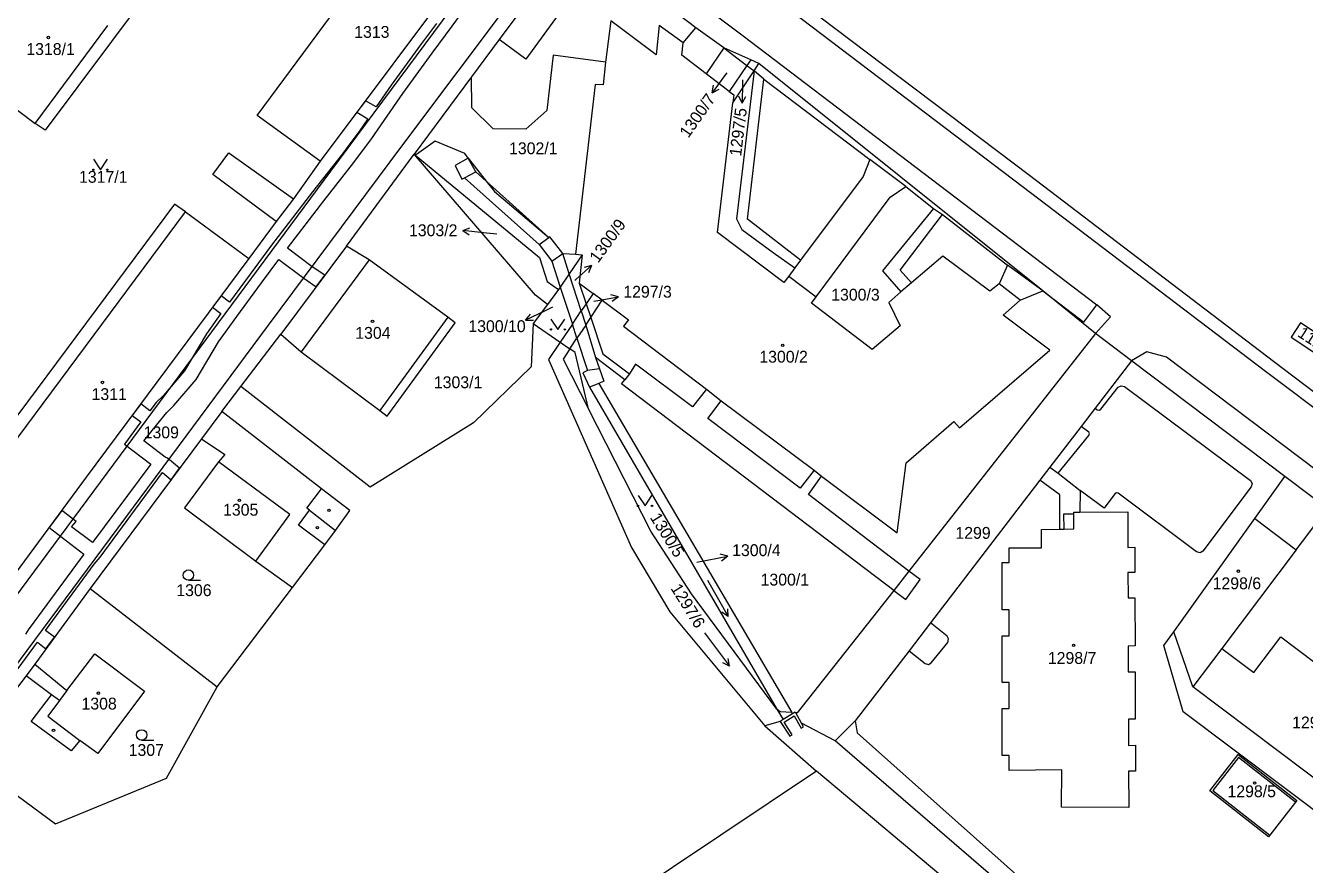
# Model space of a CAD drawing. Extents: x -784124 to -780570, y -980818 to -976926.
# Drawn here: x -781938.7 to -781755.2, y -979070.9 to -978950.4 of the extents above; entities that cross this region are included whole.
import ezdxf
from ezdxf.enums import TextEntityAlignment as Align

# ---------------------------------------------------------------- set-up
doc = ezdxf.new("R2010")
doc.units = 0
doc.header["$LTSCALE"] = 3.138375
doc.header["$MEASUREMENT"] = 0
doc.linetypes.add('0_05', pattern=[0])
doc.linetypes.add('0_051C', pattern=[0])
for name, color, linetype in [('1029', 1, 'CONTINUOUS'), ('18', 1, 'CONTINUOUS'), ('21800', 1, 'CONTINUOUS'), ('21900', 1, 'CONTINUOUS'), ('21950', 1, 'CONTINUOUS'), ('23700', 1, 'CONTINUOUS'), ('304', 1, 'CONTINUOUS'), ('314', 1, 'CONTINUOUS'), ('402', 1, 'CONTINUOUS'), ('404', 1, 'CONTINUOUS'), ('802', 1, 'CONTINUOUS')]:
    doc.layers.add(name, color=color, linetype=linetype)

# ---------------------------------------------------------------- blocks, each defined once
blk = doc.blocks.new('4_02$0')
at = {"layer": '404', "color": 255, "linetype": 'Continuous'}
blk.add_circle((-0.01, 0), 0.175, dxfattribs=at)
blk = doc.blocks.new('1029$1')
at = {"layer": '1029', "color": 6, "linetype": 'Continuous'}
for p, q in [((0, 3), (-0.5, 2)), ((0, 0), (0, 3)), ((0, 3), (0.5, 2))]:
    blk.add_line(p, q, dxfattribs=at)
blk = doc.blocks.new('3_04$3')
at = {"layer": '304', "color": 255, "linetype": 'Continuous'}
blk.add_line((0.01, 0), (1.76, 0), dxfattribs=at)
blk.add_circle((0.01, 0.75), 0.75, dxfattribs=at)
blk = doc.blocks.new('3_14$2')
at = {"layer": '314', "color": 255, "linetype": 'Continuous'}
blk.add_lwpolyline([(-1, 1.5), (0, 0), (1, 1.5)], dxfattribs=at)
for centre in [(-1, 0), (1, 0)]:
    blk.add_circle(centre, 0.1, dxfattribs=at)
blk = doc.blocks.new('8_02$7')
at = {"layer": '802', "color": 255, "linetype": 'Continuous'}
for p, q in [((3.02, -0.01), (2.04, 0.49)), ((-2.98, -0.01), (3.02, -0.01)), ((3.02, -0.01), (2.04, -0.51))]:
    blk.add_line(p, q, dxfattribs=at)

msp = doc.modelspace()

# ---------------------------------------------------------------- linework, layer by layer
at = {"layer": '1029', "color": 255, "linetype": 'Continuous'}
for p, q in [((-781838.14, -978957.19), (-781838.47, -978957.64)), ((-781835.88, -978958.21), (-781835.88, -978958.58)), ((-781871.12, -978980.34), (-781873.05, -978980.16)), ((-781859.94, -978986.95), (-781859.8, -978986.83)), ((-781857.2, -978989.97), (-781856.66, -978989.88)), ((-781863.14, -978990.81), (-781864.31, -978991.38)), ((-781842.44, -979027.42), (-781840.96, -979027.13))]:
    msp.add_line(p, q, dxfattribs=at)
at = {"layer": '21800', "color": 255, "linetype": 'Continuous'}
for p, q in [((-781867.37, -978934.1), (-781894.98, -978971.29)), ((-781884.62, -978967.53), (-781861.37, -978936.54)), ((-781857.06, -978935.83), (-781835.81, -978951.88)), ((-781914.96, -978937.31), (-781935.91, -978965.42)), ((-781858.19, -978943.17), (-781866.98, -978955.25)), ((-781834.5, -978944.06), (-781795.78, -978973.46)), ((-781844.4, -978952.9), (-781842.59, -978950.77)), ((-781866.98, -978955.25), (-781870.8, -978952.45)), ((-781838.56, -978953.64), (-781835.27, -978956.15)), ((-781835.81, -978951.88), (-781785.07, -978990.49)), ((-781863.05, -978954.67), (-781863.95, -978962.59)), ((-781855.53, -978955.67), (-781863.05, -978954.67)), ((-781834.23, -978956.92), (-781836.74, -978978.16)), ((-781835.27, -978956.15), (-781834.23, -978956.92)), ((-781832.83, -978958.14), (-781834.23, -978956.92)), ((-781874.73, -978962.21), (-781874.75, -978957.77)), ((-781835.16, -978978.21), (-781832.83, -978958.14)), ((-781832.83, -978958.14), (-781817.64, -978969.63)), ((-781871.67, -978965.23), (-781874.73, -978962.21)), ((-781863.95, -978962.59), (-781866.98, -978965.28)), ((-781935.91, -978965.42), (-781937.37, -978964.48)), ((-781866.98, -978965.28), (-781871.67, -978965.23)), ((-781903.88, -978993.4), (-781884.62, -978967.53)), ((-781879.99, -978967), (-781882.67, -978968.93)), ((-781875.73, -978968.78), (-781879.99, -978967)), ((-781911.88, -978971.8), (-781909.56, -978968.67)), ((-781909.56, -978968.67), (-781900.32, -978975.29)), ((-781882.67, -978968.93), (-781883, -978968.89)), ((-781875.24, -978969.43), (-781875.73, -978968.78)), ((-781875.24, -978969.43), (-781872.65, -978972.75)), ((-781894.98, -978971.29), (-781942.24, -979035.1)), ((-781902.78, -978978.52), (-781911.88, -978971.8)), ((-781875.78, -978972.26), (-781874.15, -978971.4)), ((-781872.65, -978972.75), (-781871.49, -978974.23)), ((-781812.46, -978973.49), (-781808.52, -978976.67)), ((-781795.78, -978973.46), (-781760.89, -979000.02)), ((-781871.49, -978974.23), (-781863.66, -978980.82)), ((-781917.38, -978976.05), (-781955.25, -979026.98)), ((-781915.81, -978977.14), (-781917.38, -978976.05)), ((-781808.52, -978976.67), (-781815.81, -978985.59)), ((-781813.27, -978985.51), (-781807.23, -978977.52)), ((-781808.52, -978976.67), (-781807.23, -978977.52)), ((-781807.23, -978977.52), (-781797.9, -978984.82)), ((-781836.74, -978978.16), (-781836.01, -978979.69)), ((-781830.3, -978981.98), (-781835.16, -978978.21)), ((-781865.08, -978981.85), (-781863.66, -978980.82)), ((-781836.01, -978979.69), (-781831.48, -978982.96)), ((-781831.48, -978982.96), (-781828.39, -978985.19)), ((-781827.57, -978984.1), (-781830.3, -978981.98)), ((-781889.44, -978984.03), (-781899.22, -978997.23)), ((-781863.26, -978984.21), (-781861.67, -978983.11)), ((-781861.67, -978983.11), (-781859.86, -978983.21)), ((-781797.9, -978984.82), (-781799.1, -978987.49)), ((-781792.84, -978988.5), (-781797.9, -978984.82)), ((-781860.74, -978986.03), (-781862.04, -978987.94)), ((-781829.27, -978986.37), (-781825.32, -978989.32)), ((-781815.81, -978985.59), (-781814.79, -978986.76)), ((-781811.67, -978987.34), (-781813.27, -978985.51)), ((-781859.32, -978987.39), (-781858.33, -978990.33)), ((-781814.79, -978986.76), (-781813.18, -978988.64)), ((-781796.07, -978989.84), (-781792.84, -978988.5)), ((-781792.84, -978988.5), (-781786.94, -978992.96)), ((-781858.33, -978990.33), (-781857.67, -978992.31)), ((-781860.3, -978993.25), (-781859.04, -978991.37)), ((-781786.94, -978992.96), (-781785.07, -978990.49)), ((-781785.25, -978994.58), (-781783.11, -978992.22)), ((-781783.11, -978992.22), (-781785.07, -978990.49)), ((-781948.94, -979054.12), (-781903.88, -978993.4)), ((-781878.18, -978992.27), (-781887.93, -979005.65)), ((-781858.39, -978993.4), (-781859.64, -978995.28)), ((-781857.67, -978992.31), (-781855.92, -978997.51)), ((-781862.04, -978995.83), (-781860.64, -978996.79)), ((-781860.64, -978996.79), (-781861.63, -978998.29)), ((-781855.92, -978997.51), (-781852.12, -979000.37)), ((-781777.89, -978997.22), (-781780.1, -978998.53)), ((-781775.1, -978997.97), (-781777.89, -978997.22)), ((-781861.63, -978998.29), (-781857.99, -979005.42)), ((-781851.22, -978999.02), (-781852.12, -979000.37)), ((-781843.05, -979005.14), (-781851.22, -978999.02)), ((-781719.55, -979040.02), (-781775.1, -978997.97)), ((-781856.39, -978999.67), (-781858.13, -978999.89)), ((-781852.12, -979000.37), (-781852.75, -979001.23)), ((-781760.89, -979000.02), (-781714.46, -979034.96)), ((-781856.49, -979001.77), (-781857.84, -979002.3)), ((-781841.08, -979002.59), (-781843.05, -979005.14)), ((-781840.85, -979006.8), (-781838.94, -979004.25)), ((-781827.61, -979016.79), (-781840.85, -979006.8)), ((-781900.84, -979020.54), (-781911.07, -979013.02)), ((-781825.6, -979014.19), (-781827.61, -979016.79)), ((-781791.81, -979013.79), (-781790.63, -979014.64)), ((-781826.43, -979017.7), (-781824.56, -979015.05)), ((-781790.38, -979017.73), (-781793.24, -979015.65)), ((-781790.63, -979014.64), (-781787.47, -979017.1)), ((-781898.41, -979019.64), (-781896.27, -979016.87)), ((-781812.04, -979028.67), (-781826.43, -979017.7)), ((-781790.38, -979022.67), (-781790.38, -979017.73)), ((-781787.47, -979017.1), (-781787.49, -979020.21)), ((-781898.02, -979019.94), (-781898.41, -979019.64)), ((-781905.7, -979027.24), (-781900.84, -979020.54)), ((-781899.6, -979022.1), (-781898.02, -979019.94)), ((-781898.02, -979019.94), (-781894.29, -979022.84)), ((-781895.79, -979024.91), (-781899.6, -979022.1)), ((-781810.42, -979029.89), (-781812.04, -979028.67)), ((-781812.49, -979032.74), (-781810.42, -979029.89)), ((-781814.21, -979031.44), (-781812.49, -979032.74)), ((-781933.88, -979047.25), (-781935.55, -979049.49)), ((-781933.88, -979047.25), (-781935.01, -979046.42)), ((-781932.79, -979045.81), (-781933.88, -979047.25)), ((-781935.55, -979049.49), (-781930.95, -979053)), ((-781830.48, -979050.25), (-781829.13, -979052.37)), ((-781828.74, -979049.16), (-781830.08, -979049.96)), ((-781829.93, -979050.37), (-781828.47, -979049.44)), ((-781828.79, -979052.16), (-781829.93, -979050.37)), ((-781828.47, -979049.44), (-781827.48, -979051.2)), ((-781827.14, -979051), (-781827.43, -979050.5)), ((-781819.74, -979050.17), (-781819.47, -979051.87)), ((-781829.13, -979052.37), (-781828.79, -979052.16)), ((-781827.48, -979051.2), (-781827.14, -979051)), ((-781819.47, -979051.87), (-781766.12, -979099.36)), ((-781764.76, -979055.42), (-781768.45, -979060.15)), ((-781756.58, -979061.81), (-781764.76, -979055.42)), ((-781768.45, -979060.15), (-781760.28, -979066.56))]:
    msp.add_line(p, q, dxfattribs=at)
for points in [[(-781781.09, -979002.22), (-781763.02, -979015.7), (-781762.8, -979016.13), (-781762.93, -979016.61), (-781769.87, -979025.83), (-781770.27, -979026.04), (-781770.76, -979025.9), (-781782, -979017.51), (-781782.26, -979017.45), (-781782.49, -979017.58), (-781784.04, -979019.65), (-781787.47, -979017.1)], [(-781785.3, -979005.31), (-781785, -979005.54), (-781784.74, -979005.61), (-781784.48, -979005.47), (-781781.99, -979002.32), (-781781.6, -979002.09), (-781781.09, -979002.22)], [(-781790.63, -979014.64), (-781786.21, -979009.25), (-781786.14, -979008.93), (-781786.22, -979008.75), (-781787.31, -979007.92)], [(-781789.76, -979022.66), (-781788.35, -979022.64), (-781788.36, -979020.46)], [(-781812.01, -979040.1), (-781809.71, -979041.94), (-781809.23, -979042.09), (-781808.83, -979041.86), (-781806.45, -979038.94), (-781806.33, -979038.41), (-781806.55, -979038.01), (-781808.94, -979036.1)]]:
    msp.add_lwpolyline(points, dxfattribs=at)
at = {"layer": '21900', "color": 3, "linetype": 'Continuous'}
for p, q in [((-781842.59, -978950.77), (-781847.55, -978946.97)), ((-781838.56, -978953.64), (-781842.59, -978950.77)), ((-781838.56, -978953.64), (-781841.1, -978957.36)), ((-781834.72, -978955.34), (-781838.56, -978953.64)), ((-781834.72, -978955.34), (-781835.27, -978956.15)), ((-781833.54, -978955.87), (-781834.72, -978955.34)), ((-781837.79, -978959.88), (-781841.1, -978957.36)), ((-781835.27, -978956.15), (-781837.79, -978959.88)), ((-781837.28, -978961.52), (-781834.23, -978956.92)), ((-781834.23, -978956.92), (-781833.54, -978955.87)), ((-781892.69, -978982.05), (-781883, -978968.89)), ((-781892.69, -978982.05), (-781902.11, -978994.68)), ((-781865.08, -978981.85), (-781863.26, -978984.21)), ((-781858.88, -978983.32), (-781860.74, -978986.03)), ((-781859.04, -978991.37), (-781860.74, -978986.03)), ((-781862.3, -978988.31), (-781863.87, -978990.42)), ((-781862.04, -978987.94), (-781862.3, -978988.31)), ((-781856.02, -978989.82), (-781857.33, -978988.86)), ((-781863.87, -978990.42), (-781865.9, -978993.15)), ((-781859.04, -978991.37), (-781858.39, -978993.4)), ((-781865.9, -978993.15), (-781862.04, -978995.83)), ((-781860.3, -978993.25), (-781862.04, -978995.83)), ((-781858.39, -978993.4), (-781856.98, -978998.05)), ((-781907.83, -979002.22), (-781902.11, -978994.68)), ((-781785.25, -978994.58), (-781812.04, -979028.67)), ((-781780.1, -978998.53), (-781785.25, -978994.58)), ((-781758.1, -979015.11), (-781780.1, -978998.53)), ((-781910.57, -979005.77), (-781907.83, -979002.22)), ((-781910.57, -979005.77), (-781913.48, -979009.69)), ((-781913.48, -979009.69), (-781929.46, -979031.16)), ((-781762.4, -979021.13), (-781758.1, -979015.11)), ((-781774.04, -979037.39), (-781762.4, -979021.13)), ((-781762.4, -979021.13), (-781756.48, -979025.63)), ((-781756.48, -979025.63), (-781767.13, -979039.77)), ((-781812.04, -979028.67), (-781814.21, -979031.44)), ((-781929.46, -979031.16), (-781937.42, -979042.04)), ((-781929.46, -979031.16), (-781911.24, -979045.28)), ((-781911.24, -979045.28), (-781900.45, -979031.05)), ((-781771.28, -979045.27), (-781774.04, -979037.39)), ((-781767.13, -979039.77), (-781771.28, -979045.27)), ((-781937.42, -979042.04), (-781938.65, -979043.71)), ((-781938.65, -979043.71), (-781947.5, -979055.31)), ((-781827.43, -979050.5), (-781828.26, -979049.02)), ((-781830.48, -979050.25), (-781832.7, -979050.89)), ((-781832.7, -979050.89), (-781825.29, -979057.37)), ((-781830.08, -979049.96), (-781830.48, -979050.25)), ((-781822.6, -979053.04), (-781827.43, -979050.5)), ((-781768.02, -979100.09), (-781822.6, -979053.04))]:
    msp.add_line(p, q, dxfattribs=at)
for points in [[(-781896.46, -978969.9), (-781905.53, -978963.31), (-781884.63, -978935.08), (-781883.91, -978935.62)], [(-781861.92, -978940.47), (-781870.8, -978952.45), (-781874.75, -978957.77), (-781883, -978968.89)], [(-781875.67, -978942.05), (-781886.03, -978955.97), (-781896.46, -978969.9)], [(-781935.95, -978943.61), (-781940.42, -978949.63), (-781941.64, -978951.28), (-781946.4, -978957.68), (-781937.37, -978964.48), (-781926.91, -978950.4)], [(-781831.82, -978943.83), (-781794.74, -978971.9), (-781759.72, -978998.56), (-781713.13, -979033.91)], [(-781841.1, -978957.36), (-781844.61, -978954.69), (-781844.4, -978952.9), (-781847.83, -978950.4), (-781848.27, -978954.64), (-781854.8, -978949.76), (-781855.53, -978955.67), (-781855.89, -978958.94), (-781857.05, -978958.9), (-781859.86, -978983.21), (-781858.88, -978983.32)], [(-781785.25, -978994.58), (-781792.84, -978988.5), (-781833.54, -978955.87)], [(-781837.79, -978959.88), (-781837.15, -978960.37), (-781837.28, -978961.52)], [(-781856.02, -978989.82), (-781852.23, -978992.62), (-781852.95, -978993.57), (-781841.08, -979002.59), (-781838.94, -979004.25), (-781825.6, -979014.19), (-781824.56, -979015.05), (-781813.71, -979023.18), (-781812.44, -979013.15), (-781805.58, -979007.22), (-781804.78, -979008.11), (-781791.81, -978996.97), (-781798.51, -978991.97), (-781796.07, -978989.84), (-781799.1, -978987.49), (-781800.41, -978988.54), (-781807.15, -978983.51), (-781811.67, -978987.34), (-781813.18, -978988.64), (-781814.9, -978990.16), (-781813.26, -978993.48), (-781817.31, -978996.87), (-781826.01, -978990.25), (-781825.32, -978989.32), (-781814.73, -978975.02), (-781812.46, -978973.49), (-781817.64, -978969.63), (-781818.61, -978972.08), (-781827.57, -978984.1), (-781828.39, -978985.19), (-781829.27, -978986.37), (-781829.96, -978987.3), (-781839.47, -978980.11), (-781837.28, -978961.52)], [(-781896.46, -978969.9), (-781900.32, -978975.29), (-781902.78, -978978.52), (-781906.7, -978983.86)], [(-781883, -978968.89), (-781865.02, -978983.71), (-781863.92, -978987.15), (-781862.3, -978988.31)], [(-781863.87, -978990.42), (-781865.58, -978989.12), (-781883, -978968.89)], [(-781874.15, -978971.4), (-781875.24, -978969.43), (-781877.09, -978970.52), (-781876.13, -978972.44), (-781875.78, -978972.26)], [(-781940.2, -979029.03), (-781949.34, -979022.27), (-781915.81, -978977.14), (-781906.7, -978983.86)], [(-781860.74, -978986.03), (-781861.67, -978983.11), (-781863.51, -978980.75), (-781863.66, -978980.82)], [(-781902.11, -978994.68), (-781899.22, -978997.23), (-781887.93, -979005.65), (-781886.85, -979006.46), (-781877.09, -978993.07), (-781878.18, -978992.27), (-781889.44, -978984.03), (-781892.69, -978982.05)], [(-781906.7, -978983.86), (-781916.97, -978997.64), (-781930.02, -979015.21), (-781940.2, -979029.03)], [(-781858.88, -978983.32), (-781859.32, -978987.39), (-781857.33, -978988.86)], [(-781857.33, -978988.86), (-781858.33, -978990.33), (-781859.04, -978991.37)], [(-781858.39, -978993.4), (-781857.67, -978992.31), (-781856.02, -978989.82)], [(-781865.9, -978993.15), (-781866.23, -978999.36), (-781874.46, -979007.43), (-781889.32, -979016.65), (-781907.83, -979002.22)], [(-781755.85, -978993.07), (-781757.22, -978995.13), (-781753.25, -978997.75), (-781751.89, -978995.69), (-781755.85, -978993.07)], [(-781862.04, -978995.83), (-781863.72, -978998.31), (-781851.8, -979025.31), (-781846.33, -979034.52), (-781832.7, -979050.89)], [(-781830.95, -979048.47), (-781843.21, -979031.93), (-781849.04, -979022.94), (-781857.99, -979005.42), (-781859.9, -978997.31), (-781860.64, -978996.79), (-781859.64, -978995.28)], [(-781814.21, -979031.44), (-781853.26, -979001.84), (-781852.75, -979001.23), (-781856.98, -978998.05)], [(-781780.1, -978998.53), (-781785.3, -979005.31), (-781787.31, -979007.92), (-781791.81, -979013.79), (-781793.24, -979015.65), (-781808.94, -979036.1), (-781812.01, -979040.1), (-781819.74, -979050.17), (-781822.6, -979053.04)], [(-781858.13, -978999.89), (-781858.81, -979000.25), (-781857.84, -979002.3)], [(-781856.39, -978999.67), (-781855.8, -979001.42), (-781856.49, -979001.77)], [(-781900.45, -979031.05), (-781895.79, -979024.91), (-781894.29, -979022.84), (-781892.24, -979020), (-781896.27, -979016.87), (-781910.57, -979005.77)], [(-781913.48, -979009.69), (-781910.14, -979011.96), (-781911.07, -979013.02), (-781915.94, -979019.62), (-781905.7, -979027.24), (-781900.45, -979031.05)], [(-781721.53, -979042.66), (-781722.61, -979041.85), (-781726.35, -979039.03), (-781758.1, -979015.11)], [(-781790.12, -979062.52), (-781790.09, -979057.17), (-781797.65, -979057.27), (-781797.65, -979055.12), (-781798.65, -979055.12), (-781798.65, -979048.37), (-781797.65, -979048.37), (-781797.65, -979044.67), (-781798.65, -979044.67), (-781798.65, -979037.97), (-781797.65, -979037.97), (-781797.66, -979034.22), (-781798.66, -979034.22), (-781798.66, -979027.43), (-781797.66, -979027.43), (-781797.66, -979025.33), (-781793.01, -979025.33), (-781793, -979022.71), (-781790.38, -979022.67), (-781789.76, -979022.66), (-781789.8, -979020.46), (-781788.36, -979020.46), (-781788.36, -979020.21), (-781787.49, -979020.21), (-781780.64, -979020.18), (-781780.63, -979025.28), (-781779.63, -979025.27), (-781779.61, -979028.87), (-781780.61, -979028.88), (-781780.6, -979032.53), (-781779.6, -979032.52), (-781779.58, -979039.42), (-781780.58, -979039.43), (-781780.57, -979043.13), (-781779.57, -979043.12), (-781779.55, -979049.92), (-781780.55, -979049.93), (-781780.53, -979053.68), (-781779.53, -979053.67), (-781779.52, -979057.37), (-781780.52, -979057.38), (-781780.5, -979062.58), (-781790.12, -979062.52)], [(-781756.48, -979025.63), (-781754.67, -979023.23), (-781753.26, -979021.37), (-781729.17, -979039.54), (-781730.58, -979041.4), (-781738.09, -979051.37), (-781739.18, -979052.82)], [(-781814.21, -979031.44), (-781828.04, -979049.03), (-781828.26, -979049.02)], [(-781743.43, -979070.85), (-781772.69, -979048.86), (-781775.45, -979039.37), (-781774.04, -979037.39)], [(-781767.13, -979039.77), (-781762.55, -979043.23), (-781758.69, -979038.12), (-781739.18, -979052.82)], [(-781937.42, -979042.04), (-781932.79, -979045.81), (-781928.81, -979040.55), (-781921.68, -979045.88), (-781928.35, -979054.85), (-781930.95, -979053), (-781932.19, -979054.48), (-781937.93, -979050.26), (-781935.01, -979046.42), (-781938.65, -979043.71)], [(-781947.5, -979055.31), (-781934.45, -979064.94), (-781918.52, -979058.4), (-781911.24, -979045.28)], [(-781747.18, -979063.44), (-781750.97, -979060.58), (-781771.28, -979045.27)], [(-781828.84, -979048.98), (-781830.49, -979048.88), (-781830.95, -979048.47)], [(-781828.26, -979049.02), (-781828.32, -979048.91), (-781828.74, -979049.16)], [(-781768.87, -979060.2), (-781764.82, -979055), (-781756.39, -979061.57), (-781756.58, -979061.81), (-781760.28, -979066.56), (-781760.46, -979066.8), (-781768.87, -979060.2)], [(-781825.29, -979057.37), (-781852.74, -979075.72), (-781887.79, -979084.37), (-781917.16, -979111.47), (-781963.6, -979163.52), (-781977.14, -979204.98), (-781983.11, -979206.22)], [(-781804.89, -979155.97), (-781779.68, -979119.66), (-781770.59, -979103.27), (-781825.29, -979057.37)]]:
    msp.add_lwpolyline(points, dxfattribs=at)
at = {"layer": '21950', "color": 3, "linetype": '0_05'}
for p, q in [((-781875.78, -978972.26), (-781865.08, -978981.85)), ((-781863.26, -978984.21), (-781862.04, -978987.94)), ((-781862.04, -978987.94), (-781860.3, -978993.25)), ((-781859.64, -978995.28), (-781860.3, -978993.25)), ((-781859.64, -978995.28), (-781858.13, -978999.89)), ((-781856.98, -978998.05), (-781856.39, -978999.67)), ((-781857.84, -979002.3), (-781830.95, -979048.47)), ((-781856.49, -979001.77), (-781828.84, -979048.98)), ((-781830.95, -979048.47), (-781830.08, -979049.96)), ((-781828.74, -979049.16), (-781828.84, -979048.98))]:
    msp.add_line(p, q, dxfattribs=at)
msp.add_lwpolyline([(-781863.66, -978980.82), (-781872.65, -978972.75), (-781874.15, -978971.4)], dxfattribs=at)
at = {"layer": '23700', "color": 255, "linetype": '0_051C'}
for points in [[(-781954.82, -979063.04), (-781937.03, -979038.86), (-781935.8, -979039.82), (-781934.59, -979038.17), (-781935.85, -979037.19), (-781928.9, -979027.69), (-781928.05, -979026.7), (-781919.11, -979014.55), (-781917.85, -979015.57), (-781916.63, -979013.93), (-781918.38, -979012.5), (-781918.73, -979012.33), (-781921.76, -979010), (-781919.94, -979007.74), (-781918.47, -979005.91), (-781917.44, -979004.92), (-781914.28, -979001.19), (-781911.04, -978995.77), (-781908.44, -978992.15), (-781904.87, -978987.33), (-781902.41, -978983.97), (-781898.81, -978986.68), (-781897.05, -978987.89), (-781895.82, -978986.25), (-781897.61, -978985.02), (-781901.18, -978982.34), (-781895.93, -978975.55), (-781891.63, -978970.07), (-781890.54, -978968.61), (-781889.21, -978966.8), (-781887.3, -978964.04), (-781884.61, -978960.17), (-781880.42, -978954.4), (-781877.55, -978950.51), (-781874.14, -978945.82)], [(-781879.81, -978950.11), (-781882.08, -978953.18), (-781886.29, -978958.97), (-781888.46, -978962.1), (-781889.97, -978961.23), (-781891.2, -978962.87), (-781889.62, -978963.79), (-781890.89, -978965.6), (-781892.2, -978967.39), (-781893.27, -978968.81), (-781897.55, -978974.29), (-781903.45, -978981.91), (-781906.53, -978986.11), (-781909.49, -978990.1), (-781910.68, -978989.2), (-781911.9, -978990.84), (-781910.72, -978991.73), (-781912.78, -978994.65), (-781915.95, -978999.97), (-781918.94, -979003.5), (-781919.99, -979004.51), (-781920.92, -979005.67), (-781922.21, -979004.7), (-781923.43, -979006.34), (-781922.21, -979007.26), (-781924.56, -979010.47), (-781920.77, -979013.33), (-781929.14, -979024.6), (-781932.12, -979022.33), (-781931.49, -979021.55), (-781933.53, -979019.98), (-781935.34, -979022.43), (-781930.38, -979026.23), (-781938.08, -979036.7), (-781938.28, -979036.94), (-781938.76, -979037.73)]]:
    msp.add_lwpolyline(points, dxfattribs=at)

# ---------------------------------------------------------------- block references
at = {"layer": '1029', "color": 0, "linetype": 'ByBlock'}
for p, rotation in [((-781838.47, -978957.64), 144), ((-781835.88, -978958.58), 179), ((-781873.05, -978980.16), 84), ((-781859.8, -978986.83), 311), ((-781856.66, -978989.88), 280), ((-781864.31, -978991.38), 116), ((-781840.96, -979027.13), 281)]:
    msp.add_blockref('1029$1', p, dxfattribs=dict(at, rotation=rotation))
at = {"layer": '304', "color": 0, "linetype": 'ByBlock'}
for p in [(-781915.38, -979030), (-781922.09, -979052.93)]:
    msp.add_blockref('3_04$3', p, dxfattribs=at)
at = {"layer": '314', "color": 0, "linetype": 'ByBlock'}
for p in [(-781928, -978971.11), (-781862.38, -978994.02), (-781849.88, -979019.32)]:
    msp.add_blockref('3_14$2', p, dxfattribs=at)
at = {"layer": '402', "color": 0, "linetype": 'ByBlock'}
for p in [(-781895.2, -979019.95), (-781896.86, -979022.45), (-781934.71, -979051.52)]:
    msp.add_blockref('4_02$0', p, dxfattribs=at)
at = {"layer": '404', "color": 0, "linetype": 'ByBlock'}
for p in [(-781935.45, -978952.14), (-781888.96, -978992.84), (-781830.12, -978996.28), (-781927.69, -979001.62), (-781908.05, -979018.53), (-781764.76, -979028.69), (-781788.39, -979039.33), (-781928.28, -979046.19), (-781762.43, -979059.08)]:
    msp.add_blockref('4_02$0', p, dxfattribs=at)
at = {"layer": '802', "color": 0, "linetype": 'ByBlock'}
for p, rotation in [((-781839.43, -979032.55), 300.0000000000001), ((-781839.56, -979039.9), 307)]:
    msp.add_blockref('8_02$7', p, dxfattribs=dict(at, rotation=rotation))

# ---------------------------------------------------------------- texts
at = {"layer": '18', "color": 255, "linetype": 'Continuous'}
for s, p in [('1313', (-781891.59, -978952.7)), ('1318/1', (-781938.62, -978955.16)), ('1302/1', (-781869.38, -978969.39)), ('1317/1', (-781931.06, -978973.49)), ('1297/3', (-781852.99, -978989.97)), ('1300/3', (-781823.17, -978990.39)), ('1304', (-781891.44, -978995.87)), ('1300/2', (-781833.48, -978999.29)), ('1311', (-781929.26, -979004.65)), ('1309', (-781921.79, -979010.14)), ('1305', (-781910.4, -979021.24)), ('1299', (-781805.36, -979024.56)), ('1300/4', (-781837.38, -979027.04)), ('1300/1', (-781833.3, -979031.26)), ('1306', (-781917.11, -979032.78)), ('1298/6', (-781768.46, -979031.79)), ('1308', (-781930.71, -979049.05)), ('1298/4', (-781757.06, -979051.75)), ('1307', (-781923.94, -979055.7)), ('1298/5', (-781766.33, -979061.62))]:
    msp.add_text(s, height=1.7, dxfattribs=at).set_placement(p, align=Align.BOTTOM_LEFT)
for s, rotation, p in [('1300/7', 55, (-781841.07, -978959.99)), ('1297/5', 83, (-781836.94, -978962.14))]:
    msp.add_text(s, height=1.7, rotation=rotation, dxfattribs=at).set_placement(p, align=Align.TOP_RIGHT)
msp.add_text('1303/2', height=1.7, dxfattribs=at).set_placement((-781876.78, -978979.79), align=Align.MIDDLE_RIGHT)
for s, rotation, p in [('1300/9', 54, (-781856.2, -978984.9)), ('1123', 327, (-781756.68, -978995.36)), ('1300/5', 302, (-781849.66, -979021.26)), ('1297/6', 302, (-781846.7, -979031.41))]:
    msp.add_text(s, height=1.7, rotation=rotation, dxfattribs=at).set_placement(p, align=Align.BOTTOM_LEFT)
msp.add_text('1300/10', height=1.7, dxfattribs=at).set_placement((-781867, -978992.7), align=Align.TOP_RIGHT)
for s, p in [('1303/1', (-781876.69, -979002.95)), ('1298/7', (-781788.62, -979042.5))]:
    msp.add_text(s, height=1.7, dxfattribs=at).set_placement(p, align=Align.BOTTOM_CENTER)

doc.saveas('drawing.dxf')
